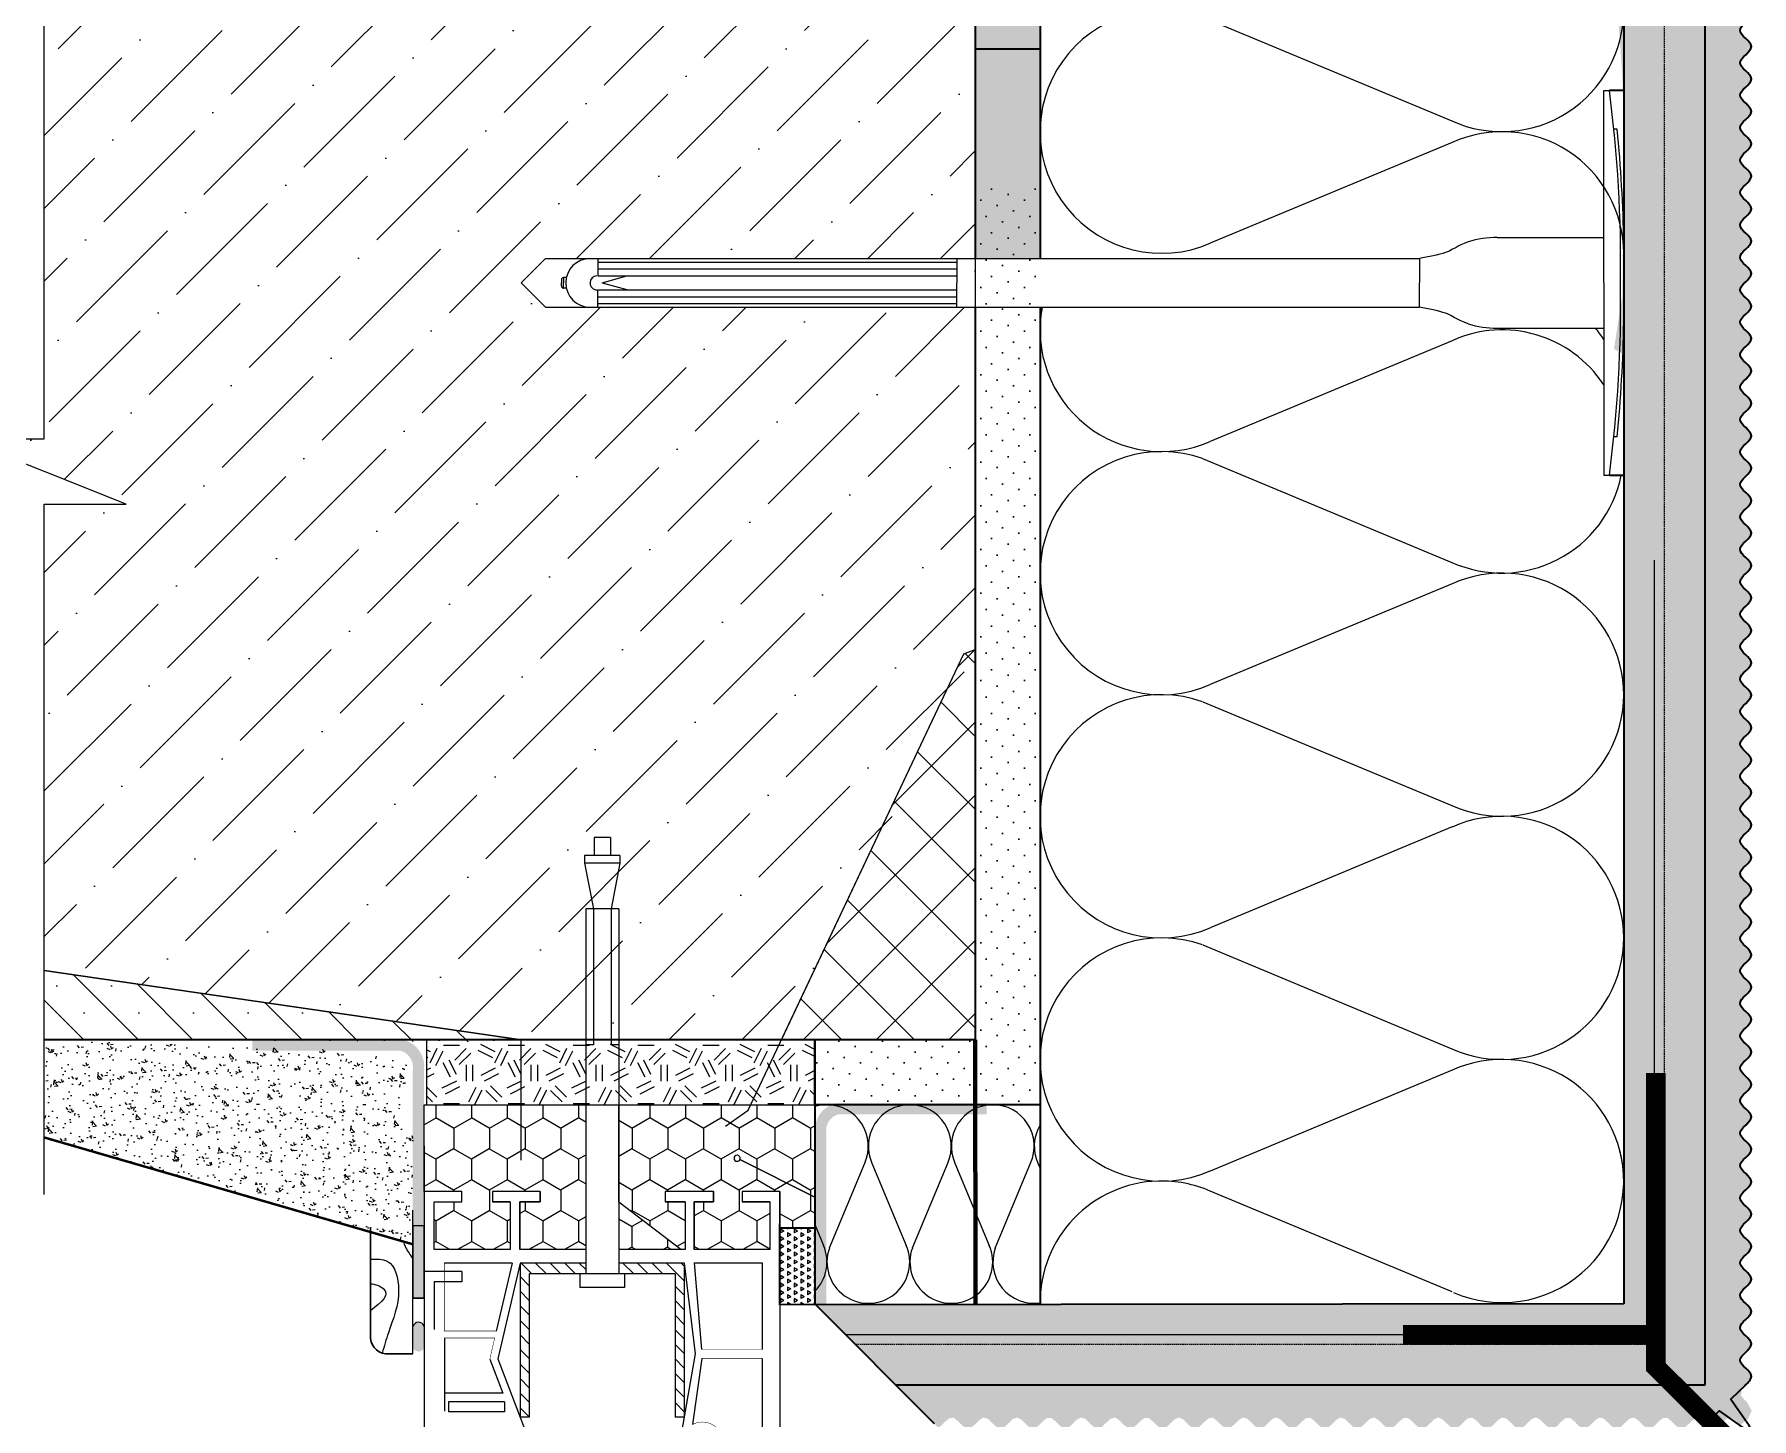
# Model space of a CAD drawing. Header units: millimetres. Extents: x 215300 to 349394, y -116838 to -1602.
# Drawn here: x 277471 to 283597, y -86724 to -81788 of the extents above; entities that cross this region are included whole.
import ezdxf

# ---------------------------------------------------------------- set-up
doc = ezdxf.new("R2010")
doc.units = ezdxf.units.MM
doc.linetypes.add('DASHED', pattern=[19.05, 12.7, -6.35])
doc.layers.get('Defpoints').update_dxf_attribs({"color": 3, "lineweight": 35})
for name, color, linetype in [('!!_для разрезов', 7, 'Continuous'), ('_Дюбель', 5, 'Continuous'), ('_Пунктир', 6, 'DASHED'), ('Тонкая', 7, 'Continuous')]:
    doc.layers.add(name, color=color, linetype=linetype)
for name, color, linetype, lineweight in [('+АР_Размеры', 252, 'Continuous', 9), ('_Линии для надписей', 5, 'Continuous', 9), ('_Штриховки', 250, 'Continuous', 13), ('_Штриховки_точка', 5, 'Continuous', 30), ('АР_Утеплитель', 250, 'Continuous', 13), ('Рисунок', 6, 'Continuous', 35), ('Тонко_черные', 7, 'Continuous', 5)]:
    doc.layers.add(name, color=color, linetype=linetype, lineweight=lineweight)
pattern_1 = [(270, (3385769.146, 2015404.493), (-63.6079279, -110.1721892), [73.448126, -146.8962522]), (150, (3385769.146, 2015404.493), (-63.6079507, 110.172176), [73.448126, -146.8962522]), (210, (3385769.146, 2015404.493), (-127.2158786, -1.32e-05), [-146.8962522, 73.448126])]
pattern_2 = [(135, (1179781.424, -447183.79), (25.967834, 25.967834), [])]

# ---------------------------------------------------------------- blocks, each defined once
blk = doc.blocks.new('утеплитель')
at = {"layer": 'АР_Утеплитель'}
for p, q in [((-25.97, 14.56), (-10.6, 8.16)), ((-10.59, 6.84), (-25.51, 0.62))]:
    blk.add_line(p, q, dxfattribs=at)
for centre, radius, start, end in [((-28.5, 7.5), 7.5, 70.3227, 293.5343), ((-7.52, 15.02), 7.52, 245.8257, 359.8148), ((-7.5, 0), 7.5, 359.979, 114.2959)]:
    blk.add_arc(centre, radius, start, end, dxfattribs=at)

msp = doc.modelspace()

# ---------------------------------------------------------------- hatches: boundary and pattern name
at = {"layer": '!!_для разрезов', "linetype": 'Continuous', "lineweight": 18}
h = msp.add_hatch(dxfattribs=at)
h.set_pattern_fill('ANSI37', color=251, scale=57.83317)
h.set_pattern_definition([(45, (-553284.96, -163468.01), (-129.83917, 129.83917), []), (135, (-553284.96, -163468.01), (-129.83917, -129.83917), [])])
h.paths.add_polyline_path([(280136.318, -85373.428), (280786.869, -83996.999), (280827.352, -83980.806), (280827.352, -85373.428)])
h = msp.add_hatch(dxfattribs=at)
h.set_pattern_fill('SACNCR', color=253, scale=57.83317)
h.set_pattern_definition([(135, (1243847.28, -1217702.47), (97.379378, 97.379378), []), (135, (1243749.9, -1217702.47), (97.379378, 97.379378), [0, -137.715236])])
h.paths.add_polyline_path([(277147.932, -85373.428), (277147.932, -85073.479), (276316.365, -84952.403), (276318.249, -85373.428)])
h.paths.add_polyline_path([(277506.564, -85125.696), (277506.564, -85373.428), (278092.702, -85373.428), (279208.023, -85382.392), (279208.023, -85373.428)])
h = msp.add_hatch()
h.set_pattern_fill('AR-CONC', scale=0.578332, angle=180, style=0)
h.set_pattern_definition([(130, (3384423.07, 2003510.81), (-105.3631696, -9.2180785), [11.017219, -121.189408]), (185, (3384423.07, 2003510.81), (20.3820435, 110.4941134), [8.813775, -96.9515265]), (79.549, (3384414.29, 2003510.04), (-84.981507, 101.275532), [9.3631903, -102.9950928]), (133.8158, (3384423.07, 2003540.19), (-156.773603, -24.314411), [16.5258284, -181.784112]), (83.3644, (3384410, 2003538.16), (-137.298395, 143.094043), [14.0447854, -154.492639]), (188.816, (3384423.07, 2003540.19), (-137.29861, 143.0937895), [13.220663, -145.42729]), (159, (3384408.38, 2003532.84), (-87.6836915, -59.1433913), [11.017219, -121.189408]), (214, (3384408.38, 2003532.84), (-35.7420722, 106.52174), [8.813775, -96.9515265]), (108.5486, (3384401.08, 2003527.91), (-123.4255223, 47.3785857), [9.3631903, -102.9950928]), (142.5, (3384423.07, 2003510.806), (-1.78623717, 48.9008595), [0, -95.7763565, 0, -98.420489, 0, -97.3187671]), (172.5, (3384423.07, 2003510.806), (-38.6439291, 57.9376023), [0, -56.11436835, 0, -93.5729127, 0, -37.0913037]), (212.5, (3384455.83, 2003510.806), (-78.41633964, -3.31311426), [0, -36.7240631, 0, -114.5790767, 0, -152.0376211]), (222.5, (3384470.52, 2003510.806), (-85.6678015, 14.7049458), [0, -47.741282, 0, -76.0922587, 0, -107.9687454])])
h.paths.add_polyline_path([(277506.564, -85721.532), (278821.44, -86102.525), (278821.44, -85707.269), (278766.725, -85662.171), (278809.94, -85446.558), (278521.894, -85408.916), (277506.564, -85373.428)])
for points in [[(278821.171, -85481.958), (278821.171, -86036.58), (278861.532, -86036.58), (278861.532, -85822.947), (278861.532, -85479.654, 0.37621671), (278787.901, -85373.428), (278248.865, -85373.428), (278248.865, -85412.128), (278776.367, -85412.128, -0.39116485)], [(280296.333, -85708.299), (280296.333, -86317.721), (280255.971, -86317.721), (280255.971, -86049.288), (280255.971, -85705.996, -0.37621671), (280329.603, -85599.77), (280868.638, -85599.77), (280868.638, -85638.47), (280341.137, -85638.47, 0.39116485)], [(278821.44, -86036.31), (278821.44, -86294.069), (278861.802, -86294.069), (278861.802, -86036.31)], [(278821.44, -86470.741, 0.69757522), (278861.802, -86471.475), (278861.802, -86394.322, 0.69757522), (278821.44, -86395.056)]]:
    msp.add_hatch(color=256).paths.add_polyline_path(points)
at = {"ltscale": 100}
h = msp.add_hatch(dxfattribs=at)
h.set_pattern_fill('HONEY', color=256, scale=23.133268, angle=270, style=0)
h.set_pattern_definition(pattern_1)
h.paths.add_polyline_path([(278861.802, -85604.761), (278861.802, -85751.781), (278861.802, -85913.899), (278996.562, -85913.899), (278996.562, -85950.646), (278897.412, -85950.646), (278897.412, -86121.469), (279168.761, -86121.469), (279168.761, -85950.646), (279105.351, -85950.646), (279105.351, -85913.899), (279275.556, -85913.899), (279275.556, -85950.646), (279203.405, -85950.646), (279203.405, -86121.469), (279437.961, -86121.469), (279437.961, -85604.761)])
h = msp.add_hatch(dxfattribs=at)
h.set_pattern_fill('HONEY', color=256, scale=23.133268, angle=270, style=0)
h.set_pattern_definition(pattern_1)
h.paths.add_polyline_path([(280255.361, -85604.761), (280255.361, -85934.526), (279987.83, -85800.623, 0.55767045), (279978.084, -85784.848, 1.79317372), (279987.83, -85800.623), (280255.361, -85934.526), (280255.361, -86044.713), (280130.788, -86044.713), (280130.788, -85913.899), (279996.49, -85913.899), (279996.49, -85950.646), (280095.116, -85950.646), (280095.116, -86121.469), (279825.165, -86121.469), (279825.165, -85950.646), (279894.256, -85950.646), (279894.256, -85913.899), (279721.448, -85913.899), (279721.448, -85950.646), (279792.688, -85950.646), (279792.688, -86121.469), (279777.742, -86121.469), (279555.67, -85952.693), (279555.67, -85604.761)])
h = msp.add_hatch(dxfattribs=at)
h.set_pattern_fill('HONEY', color=256, scale=23.133268, angle=270, style=0)
h.set_pattern_definition([(270, (1179781.424, -447183.79), (-63.607928, -110.172189), [73.448126, -146.896252]), (150, (1179781.424, -447183.79), (-63.6079507, 110.172176), [73.448126, -146.896252]), (210, (1179781.424, -447183.79), (-127.2158786, -1.3e-05), [-146.896252, 73.448126])])
h.paths.add_polyline_path([(279555.67, -86121.469), (279555.67, -85952.693), (279777.742, -86121.469)])
at = {"linetype": 'Continuous'}
h = msp.add_hatch(dxfattribs=at)
h.set_pattern_fill('ANSI31', color=256, scale=11.566634, angle=180, style=0)
h.set_pattern_definition(pattern_2)
h.paths.add_polyline_path([(279204.002, -86718.561), (279236.59, -86718.561), (279236.59, -86207.733), (279437.961, -86207.733), (279437.961, -86169.211), (279204.002, -86169.211)])
h = msp.add_hatch(dxfattribs=at)
h.set_pattern_fill('ANSI31', color=256, scale=11.566634, angle=180, style=0)
h.set_pattern_definition(pattern_2)
h.paths.add_polyline_path([(279789.628, -86169.211), (279555.67, -86169.211), (279555.67, -86207.733), (279757.04, -86207.733), (279757.04, -86718.561), (279789.628, -86718.561)])
at = {"layer": '_Штриховки'}
h = msp.add_hatch(dxfattribs=at)
h.set_pattern_fill('ANSI36', color=256, scale=57.83317, angle=90, style=0)
h.set_pattern_definition([(225, (291805.99, 16806), (-357.05772, -97.37938), [459.0508, -91.81016, 0, -91.81016])])
h.paths.add_polyline_path([(277147.932, -85071.287), (277147.932, -83463.33), (277440.347, -83463.33), (276855.516, -83230.198), (277147.932, -83230.198), (277147.932, -78809.311), (276305.193, -78809.311), (276305.193, -84947.688)])
h.paths.add_polyline_path([(277506.564, -83463.33), (277506.564, -85123.886), (279208.023, -85373.428), (280136.318, -85373.428), (280827.352, -83980.806), (280827.352, -82760.649), (279294.324, -82760.649), (279207.575, -82673.9), (279294.324, -82587.15), (280827.352, -82587.15), (280827.352, -76993.711), (277506.564, -76993.711), (277506.564, -83230.198), (277214.149, -83230.198), (277798.98, -83463.33)])
h = msp.add_hatch(dxfattribs=at)
h.set_pattern_fill('GEOL2', color=256, scale=231.332681, angle=90, style=0, pattern_type=2)
h.set_pattern_definition([(270, (244797.23, -64874.16), (-231.3327, -231.3327), [57.8332, -173.4995]), (270, (244774.1, -64874.16), (-231.3327, -231.3327), [57.8332, -173.4995]), (180, (244750.96, -65012.96), (-231.3327, 231.3327), [57.8332, -173.4995]), (180, (244750.96, -65036.1), (-231.3327, 231.3327), [57.8332, -173.4995]), (225, (244774.1, -65047.66), (-231.3327, -1e-14), [57.8332, -269.3206]), (225, (244790.29, -65063.85), (-231.3327, -1e-14), [57.8332, -269.3206]), (135, (244670, -64989.83), (-1e-14, 231.3327), [57.8332, -269.3206]), (135, (244653.8, -65006.02), (-1e-14, 231.3327), [57.8332, -269.3206]), (243.43495, (244670, -65047.66), (-9e-08, -231.33268), [57.8332, -459.4424]), (243.43495, (244690.82, -65056.91), (-9e-08, -231.33268), [57.8332, -459.4424]), (243.43495, (244577.46, -64955.13), (-9e-08, -231.33268), [57.8332, -459.4424]), (243.43495, (244598.28, -64964.38), (-9e-08, -231.33268), [57.8332, -459.4424]), (206.56505, (244739.4, -64931.99), (-231.33268, -1e-08), [57.8332, -459.4424]), (206.56505, (244750.96, -64952.81), (-231.33268, -1e-08), [57.8332, -459.4424]), (206.56505, (244658.43, -64906.55), (-231.33268, -1e-08), [57.8332, -459.4424]), (206.56505, (244646.86, -64885.73), (-231.33268, -1e-08), [57.8332, -459.4424]), (153.43495, (244637.61, -65080.05), (-231.33268, 9e-08), [57.8332, -459.4424]), (153.43495, (244646.86, -65059.23), (-231.33268, 9e-08), [57.8332, -459.4424]), (116.56505, (244739.4, -64908.86), (-1e-08, 231.33268), [57.8332, -459.4424]), (116.56505, (244718.58, -64918.11), (-1e-08, 231.33268), [57.8332, -459.4424])])
h.paths.add_polyline_path([(278869.511, -85373.428), (278869.511, -85604.761), (280255.361, -85604.761), (280255.361, -85373.428)])
h = msp.add_hatch(dxfattribs=at)
h.set_pattern_fill('TRIANG', color=256, scale=2.891659, angle=90, style=0)
h.set_pattern_definition([(210, (335007.107, 31443.33), (-23.852976, 13.7715187), [13.7715236, -13.7715236]), (150, (335007.107, 31443.33), (-3e-06, 27.5430424), [13.7715236, -13.7715236]), (270, (334995.18, 31450.215), (-23.852973, -13.7715236), [13.7715236, -13.7715236])])
h.paths.add_polyline_path([(280130.788, -86069.681), (280130.788, -86044.713), (280255.361, -86044.713), (280255.361, -86315.169), (280130.788, -86317.823)])
at = {"layer": '_Штриховки_точка'}
h = msp.add_hatch(dxfattribs=at)
h.set_pattern_fill('DOTS', color=0, scale=34.699902, angle=45, style=0)
h.set_pattern_definition([(45, (179267.033, -127761.116), (-19.475876, 58.427627), [0, -55.086095])])
h.paths.add_polyline_path([(280544.488, -86604.296), (280255.399, -86315.207), (283140.679, -86315.169), (283140.679, -82930.76), (283105.948, -82909.341), (283135.429, -82721.644), (283140.679, -82329.062), (283140.679, -82120.599), (283136.386, -81960.461), (283130.094, -81849.654), (283122.95, -81758.31), (283105.897, -81577.951), (283089.492, -81558.795), (283140.679, -81558.795), (283140.679, -76993.711), (283429.845, -76993.711), (283429.845, -86604.335)])
h = msp.add_hatch(dxfattribs=at)
h.set_pattern_fill('AR-CONC', color=0, scale=0.867498, style=0)
h.set_pattern_definition([(50, (179267.03, -127761.12), (158.04475, -13.82712), [16.52583, -181.78411]), (355, (179267.03, -127761.12), (-30.57307, 165.74117), [13.22066, -145.4273]), (100.451, (179280.2, -127762.27), (127.47226, 151.9133), [14.04479, -154.49264]), (46.1842, (179267.03, -127717.05), (235.1604, -36.47162), [24.78874, -272.67617]), (96.6356, (179286.63, -127720.09), (205.9476, 214.64106), [21.0672, -231.73896]), (351.184, (179267.03, -127717.05), (205.9479, 214.6407), [19.831, -218.14093]), (21, (179289.07, -127728.06), (131.52554, -88.71509), [16.52583, -181.78411]), (326, (179289.07, -127728.06), (53.6131, 159.7826), [13.22066, -145.4273]), (71.4514, (179300.03, -127735.46), (185.13828, 71.06788), [14.04479, -154.49264]), (37.5, (179267.033, -127761.116), (2.679356, 73.35129), [0, -143.664535, 0, -147.63073, 0, -145.97815]), (7.5, (179267.03, -127761.116), (57.965894, 86.906403), [0, -84.17155, 0, -140.35937, 0, -55.636956]), (327.5, (179217.897, -127761.116), (117.62451, -4.96967), [0, -55.086095, 0, -171.868615, 0, -228.05643]), (317.5, (179195.86, -127761.12), (128.5017, 22.05742), [0, -71.61192, 0, -114.13839, 0, -161.95312])])
h.paths.add_polyline_path([(280544.527, -86604.335), (283429.845, -86604.335), (283429.845, -76993.711), (283540.187, -76996.585), (283566.488, -81175.316), (283556.956, -81201.352), (283579.462, -81227.388), (283596.073, -81253.424), (283578.253, -81279.46), (283556.519, -81305.496), (283567.599, -81331.531), (283592.287, -81357.567), (283589.252, -81383.603), (283563.782, -81409.639), (283558.425, -81435.675), (283582.506, -81461.711), (283595.642, -81487.747), (283575.119, -81513.783), (283555.772, -81539.818), (283570.574, -81565.854), (283594, -81591.89), (283586.686, -81617.926), (283561.351, -81643.962), (283560.333, -81669.998), (283585.406, -81696.034), (283594.64, -81722.07), (283572, -81748.106), (283555.625, -81774.141), (283573.663, -81800.177), (283595.243, -81826.213), (283583.876, -81852.249), (283559.261, -81878.285), (283562.614, -81904.321), (283588.094, -81930.357), (283593.137, -81956.393), (283568.964, -81982.428), (283556.101, -82008.464), (283576.799, -82034.5), (283595.948, -82060.536), (283580.891, -82086.572), (283557.58, -82112.608), (283565.201, -82138.644), (283590.502, -82164.68), (283591.2, -82190.715), (283566.077, -82216.751), (283557.141, -82242.787), (283579.914, -82268.823), (283596.048, -82294.859), (283577.796, -82320.895), (283556.374, -82346.931), (283568.025, -82372.967), (283592.565, -82399.002), (283588.894, -82425.038), (283563.408, -82451.074), (283558.678, -82477.11), (283582.942, -82503.146), (283595.529, -82529.182), (283574.66, -82555.218), (283555.712, -82581.254), (283571.021, -82607.289), (283594.213, -82633.325), (283586.288, -82659.361), (283561.022, -82685.397), (283560.646, -82711.433), (283585.815, -82737.469), (283594.45, -82763.505), (283571.548, -82789.541), (283555.657, -82815.576), (283574.121, -82841.612), (283595.381, -82867.648), (283583.448, -82893.684), (283558.988, -82919.72), (283562.975, -82945.756), (283588.466, -82971.792), (283592.879, -82997.828), (283568.53, -83023.863), (283556.22, -83049.899), (283577.258, -83075.935), (283596.002, -83101.971), (283580.442, -83128.007), (283557.372, -83154.043), (283565.601, -83180.079), (283590.828, -83206.115), (283590.883, -83232.15), (283565.671, -83258.186), (283557.337, -83284.222), (283580.365, -83310.258), (283596.01, -83336.294), (283577.338, -83362.33), (283556.242, -83388.366), (283568.455, -83414.402), (283592.833, -83440.438), (283588.529, -83466.473), (283563.039, -83492.509), (283558.941, -83518.545), (283583.374, -83544.581), (283595.404, -83570.617), (283574.201, -83596.653), (283555.664, -83622.689), (283571.47, -83648.725), (283594.416, -83674.76), (283585.885, -83700.796), (283560.701, -83726.832), (283560.966, -83752.868), (283586.218, -83778.904), (283594.249, -83804.94), (283571.099, -83830.976), (283555.702, -83857.012), (283574.58, -83883.047), (283595.508, -83909.083), (283583.017, -83935.119), (283558.723, -83961.155), (283563.343, -83987.191), (283588.831, -84013.227), (283592.612, -84039.263), (283568.099, -84065.299), (283556.351, -84091.334), (283577.717, -84117.37), (283596.043, -84143.406), (283579.992, -84169.442), (283557.174, -84195.478), (283566.006, -84221.514), (283591.145, -84247.55), (283590.559, -84273.586), (283565.27, -84299.621), (283557.543, -84325.657), (283580.813, -84351.693), (283595.958, -84377.729), (283576.878, -84403.765), (283556.121, -84429.801), (283568.888, -84455.837), (283593.093, -84481.873), (283588.159, -84507.908), (283562.676, -84533.944), (283559.213, -84559.98), (283583.802, -84586.016), (283595.268, -84612.052), (283573.742, -84638.088), (283555.63, -84664.124), (283571.922, -84690.16), (283594.608, -84716.195), (283585.477, -84742.231), (283560.387, -84768.267), (283561.294, -84794.303), (283586.617, -84820.339), (283594.038, -84846.375), (283570.652, -84872.411), (283555.761, -84898.447), (283575.039, -84924.482), (283595.623, -84950.518), (283582.582, -84976.554), (283558.468, -85002.59), (283563.717, -85028.626), (283589.191, -85054.662), (283592.335, -85080.698), (283567.673, -85106.734), (283556.493, -85132.77), (283578.174, -85158.805), (283596.07, -85184.841), (283579.54, -85210.877), (283556.988, -85236.913), (283566.416, -85262.949), (283591.455, -85288.985), (283590.228, -85315.021), (283564.873, -85341.057), (283557.76, -85367.092), (283581.259, -85393.128), (283595.893, -85419.164), (283576.419, -85445.2), (283556.012, -85471.236), (283569.325, -85497.272), (283593.344, -85523.308), (283587.782, -85549.344), (283562.32, -85575.379), (283559.494, -85601.415), (283584.227, -85627.451), (283595.12, -85653.487), (283573.285, -85679.523), (283555.609, -85705.559), (283572.375, -85731.595), (283594.79, -85757.631), (283585.065, -85783.666), (283560.081, -85809.702), (283561.629, -85835.738), (283587.011, -85861.774), (283593.816, -85887.81), (283570.207, -85913.846), (283555.832, -85939.882), (283575.499, -85965.918), (283595.725, -85991.953), (283582.144, -86017.989), (283558.222, -86044.025), (283564.097, -86070.061), (283589.543, -86096.097), (283592.05, -86122.133), (283567.25, -86148.169), (283556.647, -86174.205), (283578.631, -86200.24), (283596.084, -86226.276), (283579.086, -86252.312), (283556.812, -86278.348), (283566.83, -86304.384), (283591.756, -86330.419), (283589.891, -86356.457), (283564.486, -86382.493), (283557.982, -86408.526), (283581.688, -86434.556), (283595.82, -86460.601), (283576.012, -86486.66), (283555.932, -86512.678), (283569.597, -86538.629), (283593.442, -86564.677), (283587.874, -86590.998), (283562.686, -86617.145), (283558.635, -86642.319), (283581.706, -86667.525), (283596.944, -86695.84), (283583.597, -86725.94), (283555.602, -86746.994), (283540.437, -86731.456), (283525.271, -86720.899), (283510.106, -86723.237), (283494.94, -86736.366), (283479.775, -86751.64), (283464.609, -86760.298), (283449.443, -86755.364), (283434.278, -86741.17), (283419.112, -86726.466), (283403.947, -86720.011), (283388.781, -86727.329), (283373.616, -86742.283), (283358.45, -86756.113), (283343.284, -86760.09), (283328.119, -86750.683), (283312.953, -86735.274), (283297.788, -86722.624), (283282.622, -86721.293), (283267.457, -86732.484), (283252.291, -86748.043), (283237.126, -86759.209), (283221.96, -86757.838), (283206.794, -86745.167), (283191.629, -86729.763), (283176.463, -86720.385), (283161.298, -86724.402), (283146.132, -86738.247), (283130.967, -86753.192), (283115.801, -86760.476), (283100.635, -86753.986), (283085.47, -86739.271), (283070.304, -86725.091), (283055.139, -86720.195), (283039.973, -86728.883), (283024.808, -86744.163), (283009.642, -86757.274), (282994.476, -86759.572), (282979.311, -86748.989), (282964.145, -86733.449), (282948.98, -86721.712), (282933.814, -86722.11), (282918.649, -86734.282), (282903.483, -86749.777), (282888.318, -86759.835), (282873.152, -86756.759), (282857.986, -86743.302), (282842.821, -86728.156), (282827.655, -86720.082), (282812.49, -86725.707), (282797.324, -86740.144), (282782.159, -86754.635), (282766.993, -86760.422), (282751.827, -86752.491), (282736.662, -86737.38), (282721.496, -86723.848), (282706.331, -86720.596), (282691.165, -86730.531), (282676, -86746.013), (282660.834, -86758.28), (282645.668, -86758.858), (282630.503, -86747.224), (282615.337, -86731.677), (282600.172, -86720.979), (282585.006, -86723.099), (282569.841, -86736.128), (282554.675, -86751.434), (282539.51, -86760.259), (282524.344, -86755.531), (282509.178, -86741.412), (282494.013, -86726.65), (282478.847, -86720.004), (282463.682, -86727.138), (282448.516, -86742.041), (282433.351, -86755.954), (282418.185, -86760.142), (282403.019, -86750.894), (282387.854, -86735.511), (282372.688, -86722.753), (282357.523, -86721.202), (282342.357, -86732.258), (282327.192, -86747.816), (282312.026, -86759.116), (282296.86, -86757.964), (282281.695, -86745.403), (282266.529, -86729.975), (282251.364, -86720.44), (282236.198, -86724.245), (282221.033, -86738.005), (282205.867, -86752.999), (282190.702, -86760.466), (282175.536, -86754.169), (282160.37, -86739.514), (282145.205, -86725.259), (282130.039, -86720.159), (282114.874, -86728.679), (282099.708, -86743.924), (282084.543, -86757.134), (282069.377, -86759.649), (282054.211, -86749.21), (282039.046, -86733.68), (282023.88, -86721.819), (282008.715, -86721.996), (281993.549, -86734.049), (281978.384, -86749.56), (281963.218, -86759.766), (281948.052, -86756.905), (281932.887, -86743.542), (281917.721, -86728.356), (281902.556, -86720.109), (281887.39, -86725.533), (281872.225, -86739.901), (281857.059, -86754.457), (281841.894, -86760.442), (281826.728, -86752.688), (281811.562, -86737.621), (281796.397, -86723.999), (281781.231, -86720.533), (281766.066, -86730.316), (281750.9, -86745.778), (281735.735, -86758.161), (281720.569, -86758.96), (281705.403, -86747.453), (281690.238, -86731.9), (281675.072, -86721.062), (281659.907, -86722.963), (281644.741, -86735.89), (281629.576, -86751.227), (281614.41, -86760.216), (281599.245, -86755.695), (281584.079, -86741.655), (281568.913, -86726.837), (281553.748, -86720.001), (281538.582, -86726.948), (281523.417, -86741.799), (281508.251, -86755.792), (281493.086, -86760.189), (281477.92, -86751.103), (281462.754, -86735.748), (281447.589, -86722.884), (281432.423, -86721.113), (281417.258, -86732.034), (281402.092, -86747.589), (281386.927, -86759.019), (281371.761, -86758.088), (281356.595, -86745.639), (281341.43, -86730.188), (281326.264, -86720.497), (281311.099, -86724.09), (281295.933, -86737.764), (281280.768, -86752.805), (281265.602, -86760.452), (281250.437, -86754.35), (281235.271, -86739.756), (281220.105, -86725.43), (281204.94, -86720.126), (281189.774, -86728.476), (281174.609, -86743.685), (281159.443, -86756.991), (281144.278, -86759.723), (281129.112, -86749.429), (281113.946, -86733.911), (281098.781, -86721.929), (281083.615, -86721.884), (281068.45, -86733.817), (281053.284, -86749.341), (281038.119, -86759.694), (281022.953, -86757.049), (281007.787, -86743.782), (280992.622, -86728.558), (280977.456, -86720.139), (280962.291, -86725.361), (280947.125, -86739.658), (280931.96, -86754.277), (280916.794, -86760.458), (280901.629, -86752.883), (280886.463, -86737.862), (280871.297, -86724.152), (280856.132, -86720.474), (280840.966, -86730.102), (280825.801, -86745.543), (280810.635, -86758.038), (280795.47, -86759.058), (280780.304, -86747.681), (280765.138, -86732.124), (280749.973, -86721.149), (280734.807, -86722.83), (280719.642, -86735.652), (280704.476, -86751.019), (280693.997, -86755.708)])
h = msp.add_hatch(dxfattribs=at)
h.set_pattern_fill('DOTS', color=0, scale=34.699902, angle=135, style=0)
h.set_pattern_definition([(225, (334230.3, 16460.863), (-58.427627, 19.475876), [0, -55.086095])])
h.paths.add_polyline_path([(280827.352, -76993.711), (281058.685, -76993.711), (281058.685, -82587.15), (280827.352, -82587.15)])
h = msp.add_hatch(dxfattribs=at)
h.set_pattern_fill('DOTS', color=0, scale=34.699902, angle=135, style=0)
h.set_pattern_definition([(225, (334230.3, 16889.985), (-58.427627, 19.475876), [0, -55.086095])])
h.paths.add_polyline_path([(280827.352, -82331.527), (281058.685, -82331.527), (281058.685, -85604.761), (280255.361, -85604.761), (280255.361, -85373.428), (280827.352, -85373.428)])

# ---------------------------------------------------------------- linework, layer by layer
at = {"layer": '!!_для разрезов', "color": 251, "linetype": 'Continuous', "lineweight": 18, "elevation": 0}
for points in [[(279208.023, -85373.428), (279976.098, -85374.884), (280136.318, -85373.428), (280786.869, -83996.999), (280827.352, -83980.806), (280827.352, -85373.428), (279208.023, -85373.428)], [(277506.564, -85373.428), (278092.702, -85373.428), (278092.702, -85373.428), (279208.023, -85373.428), (277506.564, -85125.696)]]:
    msp.add_lwpolyline(points, dxfattribs=at)
at = {"layer": '+АР_Размеры', "ltscale": 100, "elevation": 0}
msp.add_lwpolyline([(277506.564, -85924.616), (277506.564, -83463.33), (277798.98, -83463.33), (277214.149, -83230.198), (277506.564, -83230.198), (277506.564, -76977.603)], dxfattribs=at)
for p, q in [((279467.625, -84651.763), (279467.625, -84716.027)), ((279526.005, -84651.763), (279467.625, -84651.763)), ((279526.005, -84651.763), (279526.005, -84716.027)), ((279434.267, -84716.027), (279434.267, -84743.544)), ((279559.363, -84716.027), (279434.267, -84716.027)), ((279559.363, -84716.027), (279559.363, -84743.544)), ((279434.267, -84743.544), (279465.237, -84906.556)), ((279559.363, -84743.544), (279434.267, -84743.544)), ((279559.363, -84743.544), (279528.394, -84906.556)), ((279437.961, -84906.556), (279437.961, -86207.733)), ((279555.67, -84906.556), (279437.961, -84906.556)), ((279465.237, -84906.556), (279465.237, -85390.714)), ((279528.394, -84906.556), (279528.394, -85390.714)), ((279555.67, -84906.556), (279555.67, -86207.733)), ((279465.237, -85390.714), (279437.961, -85390.714)), ((279555.67, -85390.714), (279528.394, -85390.714)), ((278861.802, -85751.781), (278861.802, -86874.719)), ((279275.556, -85913.899), (279105.351, -85913.899)), ((279105.351, -85913.899), (279105.351, -85950.646)), ((279275.556, -85913.899), (279275.556, -85950.646)), ((279894.256, -85913.899), (279721.448, -85913.899)), ((279721.448, -85913.899), (279721.448, -85950.646)), ((279894.256, -85913.899), (279894.256, -85950.646)), ((280130.788, -85913.899), (279996.49, -85913.899)), ((279996.49, -85913.899), (279996.49, -85950.646)), ((280130.788, -85913.899), (280130.788, -87045.298)), ((278821.44, -86493.595), (278821.44, -85980.69)), ((278821.44, -86493.595), (278821.44, -85980.69)), ((279168.761, -85950.646), (279105.351, -85950.646)), ((279168.761, -85950.646), (279168.761, -86121.469)), ((279275.556, -85950.646), (279203.405, -85950.646)), ((279203.405, -85950.646), (279203.405, -86121.469)), ((279792.688, -85950.646), (279721.448, -85950.646)), ((279792.688, -85950.646), (279792.688, -86121.469)), ((279894.256, -85950.646), (279825.165, -85950.646)), ((279825.165, -85950.646), (279825.165, -86121.469)), ((280095.116, -85950.646), (279996.49, -85950.646)), ((280095.116, -85950.646), (280095.116, -86121.469)), ((279168.761, -86121.469), (278897.412, -86121.469)), ((279437.961, -86121.469), (279203.405, -86121.469)), ((279792.688, -86121.469), (279555.67, -86121.469)), ((280095.116, -86121.469), (279825.165, -86121.469)), ((279175.434, -86169.211), (278933.768, -86169.211)), ((279175.434, -86169.211), (279119.15, -86411.785)), ((279204.002, -86169.211), (279124.612, -86511.368)), ((279204.002, -86169.211), (279204.002, -86718.561)), ((279437.961, -86169.211), (279204.002, -86169.211)), ((279789.628, -86169.211), (279555.67, -86169.211)), ((279789.628, -86169.211), (279789.628, -86718.561)), ((279789.628, -86169.211), (279828.902, -86493.275)), ((279852.035, -86477.793), (279826.415, -86169.058)), ((279826.415, -86169.058), (280066.966, -86169.058)), ((280066.966, -86169.058), (280066.966, -86477.793)), ((278996.562, -86199.355), (278861.802, -86199.355)), ((278996.562, -86236.102), (278897.412, -86236.102)), ((278897.412, -86236.102), (278897.412, -86406.926)), ((278996.562, -86199.355), (278996.562, -86236.102)), ((279757.04, -86207.733), (279236.59, -86207.733)), ((279236.59, -86207.733), (279236.59, -86718.561)), ((279417.567, -86207.733), (279417.567, -86256.26)), ((279576.063, -86207.733), (279576.063, -86256.26)), ((279757.04, -86207.733), (279757.04, -86718.561)), ((278861.802, -86294.069), (278821.44, -86294.069)), ((279576.063, -86256.26), (279417.567, -86256.26)), ((278933.768, -86436.405), (278933.768, -86633.451)), ((278933.768, -86454.667), (278933.768, -86697.241)), ((279828.902, -86493.275), (279780.282, -86772.178)), ((279095.891, -86512.028), (279142.416, -86633.451)), ((279124.612, -86511.368), (279224.546, -86772.178)), ((279852.669, -86509.4), (279818.899, -86745.324)), ((280066.966, -86509.4), (280066.966, -86799.634)), ((279142.416, -86633.451), (278933.768, -86633.451)), ((279148.539, -86664.262), (278948.147, -86664.262)), ((278948.147, -86664.262), (278948.147, -86699.438)), ((279148.539, -86664.262), (279148.539, -86699.438)), ((279148.539, -86699.438), (278948.147, -86699.438)), ((279236.59, -86718.561), (279204.002, -86718.561)), ((279789.628, -86718.561), (279757.04, -86718.561))]:
    msp.add_line(p, q)
at = {"ltscale": 100}
msp.add_line((278861.802, -85858.74), (278861.802, -85604.761), dxfattribs=at)
at = {"lineweight": 30}
for p, q in [((278670.41, -86425.971), (278670.41, -86041.217)), ((280255.361, -86044.713), (280130.788, -86044.713)), ((278821.44, -86493.595), (278723.57, -86493.595))]:
    msp.add_line(p, q, dxfattribs=at)
at = {"color": 7, "elevation": 0}
msp.add_lwpolyline([(279105.351, -85913.899), (279105.351, -85950.646), (279168.761, -85950.646), (279168.761, -86121.469), (278897.412, -86121.469), (278897.412, -85950.646), (278996.562, -85950.646), (278996.562, -85913.899), (278861.802, -85913.899), (278861.802, -85751.781), (278861.802, -85604.761), (279437.961, -85604.761), (279437.961, -86121.469), (279203.405, -86121.469), (279203.405, -85950.646), (279275.556, -85950.646), (279275.556, -85913.899), (279105.351, -85913.899)], close=True, dxfattribs=at)
msp.add_lwpolyline([(279555.67, -85604.761), (280255.361, -85604.761), (280255.361, -85934.526), (279987.83, -85800.623, 0.55767045), (279978.084, -85784.848, 1), (279978.084, -85806.644, 0.28396863), (279987.83, -85800.623), (280255.361, -85934.526), (280255.361, -86065.823), (280255.361, -86044.713), (280130.788, -86044.713), (280130.788, -85913.899), (279996.49, -85913.899), (279996.49, -85950.646), (280095.116, -85950.646), (280095.116, -86121.469), (279825.165, -86121.469), (279825.165, -85950.646), (279894.256, -85950.646), (279894.256, -85913.899), (279721.448, -85913.899), (279721.448, -85950.646), (279792.688, -85950.646), (279792.688, -86121.469), (279777.742, -86121.469), (279555.67, -85952.693), (279555.67, -85604.761)], format="xyb", close=True, dxfattribs=at)
at = {"elevation": 0}
for points, const_width in [([(278821.44, -86102.525), (277506.564, -85721.532)], 8.675), ([(278861.802, -86874.719), (278861.802, -85913.899), (278996.562, -85913.899), (278996.562, -85950.646), (278897.412, -85950.646), (278897.412, -86121.469), (279168.761, -86121.469), (279168.761, -85950.646), (279105.351, -85950.646), (279105.351, -85913.899), (279275.556, -85913.899), (279275.556, -85950.646), (279203.405, -85950.646), (279203.405, -86121.469), (279437.961, -86121.469), (279437.961, -86169.211), (279204.002, -86169.211), (279124.612, -86511.368), (279224.546, -86772.178)], 1.735), ([(280130.788, -87045.298), (280130.788, -85913.899), (279996.49, -85913.899), (279996.49, -85950.646), (280095.116, -85950.646), (280095.116, -86121.469), (279825.165, -86121.469), (279825.165, -85950.646), (279894.256, -85950.646), (279894.256, -85913.899), (279721.448, -85913.899), (279721.448, -85950.646), (279792.688, -85950.646), (279792.688, -86121.469), (279555.67, -86121.469), (279555.67, -86169.211), (279789.628, -86169.211), (279828.902, -86493.275), (279780.282, -86772.178)], 1.735), ([(279175.434, -86169.211), (279119.15, -86411.785), (278933.768, -86411.785), (278933.768, -86169.211), (279175.434, -86169.211)], 1.735), ([(280066.966, -86169.058), (280066.966, -86477.793), (279852.035, -86477.793), (279826.415, -86169.058), (280066.966, -86169.058)], 1.735), ([(279113.437, -86436.405), (279095.891, -86512.028), (279142.416, -86633.451), (278933.768, -86633.451), (278933.768, -86436.405), (279113.437, -86436.405)], 1.735), ([(279148.539, -86664.262), (279148.539, -86699.438), (278948.147, -86699.438), (278948.147, -86664.262), (279148.539, -86664.262)], 1.735)]:
    msp.add_lwpolyline(points, dxfattribs=dict(at, const_width=const_width))
at = {"ltscale": 100, "elevation": 0}
msp.add_lwpolyline([(278861.802, -86036.31), (278821.44, -86036.31), (278821.44, -86294.069), (278861.802, -86294.069)], close=True, dxfattribs=at)
at = {"const_width": 1.735, "elevation": 0}
msp.add_lwpolyline([(280066.966, -86509.4), (280066.966, -86799.634), (279927.423, -86799.634, 0.51973706), (279818.899, -86745.324), (279852.669, -86509.4), (280066.966, -86509.4)], format="xyb", dxfattribs=at)
at = {"lineweight": 30}
msp.add_arc((278732.995, -86431.479), 62.827, 174.9708904, 261.3724073, dxfattribs=at)
msp.add_arc((278841.756, -86402.115), 21.507, 21.2449685, 160.8396593)
for points, knots in [([(278788.955, -86097.975), (278790.873, -86103.198), (278799.048, -86122.835), (278812.317, -86141.203), (278821.44, -86153.861)], [188.61808624, 188.61808624, 188.61808624, 188.61808624, 203.20601292, 243.42108842, 243.42108842, 243.42108842, 243.42108842]), ([(278670.41, -86155.958), (278692.083, -86155.311), (278753.424, -86153.481), (278785.796, -86290.386), (278740.641, -86391.619), (278718.975, -86466.059), (278712.359, -86490.82)], [0, 0, 0, 0, 64.72057442, 183.17682664, 353.06472919, 436.18938341, 436.18938341, 436.18938341, 436.18938341]), ([(278670.41, -86243.373), (278686.069, -86244.119), (278753.953, -86270.1), (278710.703, -86309.73), (278670.41, -86339.305)], [32.80519013, 32.80519013, 32.80519013, 32.80519013, 75.16895584, 182.81129936, 182.81129936, 182.81129936, 182.81129936])]:
    msp.add_open_spline(points, degree=3, knots=knots)
at = {"layer": '_Дюбель'}
for p, q in [((283069.553, -82673.9), (283069.553, -81987.917)), ((283069.553, -81987.917), (283089.492, -81987.917)), ((283117.078, -82125.33), (283105.46, -82125.33)), ((282689.654, -82511.965), (283069.553, -82511.965)), ((283140.679, -82532.924), (283140.679, -82814.875)), ((279294.324, -82587.15), (279207.575, -82673.9)), ((279294.324, -82587.15), (282412.011, -82587.15)), ((279481.097, -82587.15), (279481.097, -82649.061)), ((280761.971, -82587.15), (280761.971, -82673.9)), ((282412.011, -82587.15), (282412.011, -82673.9)), ((279207.575, -82673.9), (279294.324, -82760.649)), ((279351.269, -82663.066), (279351.269, -82673.9)), ((279351.269, -82684.733), (279351.269, -82673.9)), ((279368.417, -82654.975), (279359.36, -82654.975)), ((279359.36, -82654.975), (279359.36, -82673.9)), ((279359.36, -82692.824), (279359.36, -82673.9)), ((279368.417, -82692.824), (279359.36, -82692.824)), ((279366.946, -82673.9), (279366.946, -82673.819)), ((279366.946, -82673.9), (279366.946, -82673.98)), ((279453.637, -82673.334), (279453.637, -82673.9)), ((279453.637, -82674.465), (279453.637, -82673.9)), ((279481.097, -82649.061), (280761.971, -82649.061)), ((279496.936, -82673.334), (279584.214, -82649.061)), ((279496.936, -82673.334), (279584.214, -82697.608)), ((280761.971, -82760.649), (280761.971, -82673.9)), ((282412.011, -82760.649), (282412.011, -82673.9)), ((283069.553, -82673.9), (283069.553, -83359.882)), ((279481.097, -82760.649), (279481.097, -82698.738)), ((279481.097, -82698.738), (280761.971, -82698.738)), ((279294.324, -82760.649), (282412.011, -82760.649)), ((282689.654, -82835.834), (283069.553, -82835.834)), ((283117.078, -83222.469), (283105.46, -83222.469)), ((283069.553, -83359.882), (283089.492, -83359.882))]:
    msp.add_line(p, q, dxfattribs=at)
for centre, radius, start, end in [((278391.917, -82603.412), 4737.726, 359.1475222, 7.4645976), ((278391.917, -82603.412), 4749.285, 0.8504029, 5.7774082), ((282689.654, -82858.733), 346.768, 90, 107.439151), ((279453.637, -82673.842), 86.692, 90, 180), ((279359.36, -82663.066), 8.091, 90, 179.9999996), ((279359.36, -82684.733), 8.091, 179.9999996, 270), ((279453.637, -82673.957), 86.692, 180, 270), ((279477.911, -82673.334), 24.274, 90, 179.9999999), ((279477.911, -82674.465), 24.274, 179.9999999, 270), ((278391.917, -82744.387), 4737.726, 352.5354024, 0.8524778), ((278391.917, -82744.387), 4749.285, 354.2225918, 359.1495971), ((282689.654, -82489.066), 346.768, 252.560849, 270)]:
    msp.add_arc(centre, radius, start, end, dxfattribs=at)
for points in [[(282585.73, -82527.904), (282501.827, -82560.129), (282548.6, -82562.171), (282412.011, -82587.15)], [(282585.73, -82819.895), (282501.827, -82787.67), (282548.6, -82785.628), (282412.011, -82760.649)]]:
    msp.add_open_spline(points, degree=3, dxfattribs=at)
at = {"layer": '_Линии для надписей', "elevation": 0}
msp.add_lwpolyline([(278869.511, -85373.428), (278869.511, -85604.761), (280255.361, -85604.761), (280255.361, -85373.428)], close=True, dxfattribs=at)
at = {"layer": '_Пунктир', "ltscale": 0.4}
for p, q in [((283285.262, -76993.711), (283285.262, -86209.631)), ((283255.041, -86459.752), (280399.944, -86459.752))]:
    msp.add_line(p, q, dxfattribs=at)
at = {"layer": '_Пунктир', "ltscale": 0.15}
for p, q in [((283250.758, -86193.318), (283250.758, -83661.921)), ((283255.041, -86425.209), (280365.401, -86425.209))]:
    msp.add_line(p, q, dxfattribs=at)
at = {"layer": '_Штриховки'}
for p, q in [((282528.465, -82880.081), (281665.628, -83239.495)), ((281638.486, -83300.584), (282527.551, -83670.696)), ((282528.465, -83747.261), (281665.628, -84106.674)), ((280899.13, -86115.807), (281025.042, -85813.347)), ((281051.089, -85813.036), (281058.885, -85831.751)), ((282528.465, -86272.285), (281665.628, -85912.872)), ((280255.361, -86032.045), (280286.405, -86106.573))]:
    msp.add_line(p, q, dxfattribs=at)
for centre, radius, start, end in [((281492.434, -82841.825), 433.749, 169.2135359, 293.5342702), ((282706.93, -83275.414), 433.749, 33.2776979, 114.2958743), ((282706.93, -83113.58), 433.749, 33.2776979, 39.8169668), ((281492.434, -83709.004), 433.749, 70.3227465, 293.5342702), ((282705.687, -83273.85), 434.994, 245.8256918, 348.5928775), ((282706.93, -84142.594), 433.749, 359.9789848, 114.2958743), ((280298.625, -85752.322), 147.561, 89.9789847, 107.0494321), ((280890.035, -85752.745), 147.985, 335.8256917, 89.814834), ((281185.581, -85752.322), 147.561, 149.2636311, 204.2958742), ((282706.93, -85876.793), 433.749, 246.4657298, 15.2821893), ((281492.434, -86310.542), 433.749, 91.5518747, 180.8536953), ((281492.434, -86310.542), 433.749, 66.4657298, 91.5518747), ((280151.118, -86165.494), 147.561, 314.945719, 23.5342702), ((281038.074, -86165.494), 147.561, 160.3227465, 278.2734444)]:
    msp.add_arc(centre, radius, start, end, dxfattribs=at)
at = {"layer": 'Defpoints', "color": 6, "lineweight": 70, "ltscale": 100}
msp.add_line((280827.352, -85373.428), (280828.184, -86317.208), dxfattribs=at)
at = {"layer": 'Рисунок'}
for p, q in [((280827.352, -76993.711), (280827.352, -82587.15)), ((281058.685, -76993.711), (281058.685, -82587.15)), ((283140.679, -76993.711), (283140.679, -81987.917)), ((283429.845, -76993.711), (283429.845, -86604.335)), ((281058.685, -81840.916), (280827.352, -81840.916)), ((283140.679, -81987.917), (283089.488, -81987.917)), ((283140.679, -81987.917), (283140.679, -86315.169)), ((280827.352, -82760.649), (280827.352, -85618.538)), ((281058.685, -82760.649), (281058.685, -83925.822)), ((283089.492, -83359.882), (283140.679, -83359.882)), ((281058.685, -83925.822), (281058.685, -85604.761)), ((280827.352, -85373.428), (277506.564, -85373.428)), ((280255.361, -85373.428), (280255.361, -86315.169)), ((280255.361, -85604.761), (280255.361, -85373.428)), ((281058.685, -85604.761), (280255.361, -85604.761)), ((281058.685, -85604.761), (281058.685, -85604.761)), ((281058.685, -85604.761), (281059.313, -86317.004)), ((280130.788, -86317.823), (280130.788, -86030.046)), ((280255.361, -86044.713), (280130.788, -86044.713)), ((283140.679, -86315.169), (280130.788, -86317.823)), ((280255.361, -86315.169), (280681.506, -86741.314)), ((283429.845, -86604.335), (280544.527, -86604.335))]:
    msp.add_line(p, q, dxfattribs=at)
at = {"layer": 'Рисунок', "const_width": 69.4, "elevation": 0}
for points in [[(283255.041, -86555.988), (283255.041, -85492.03)], [(283255.041, -86425.209), (282352.997, -86425.209)], [(283245.055, -86530.194), (283551.985, -86835.055)]]:
    msp.add_lwpolyline(points, dxfattribs=at)
at = {"layer": 'Рисунок', "elevation": 0}
for points in [[(283574.954, -86604.335), (283522.48, -86654.98), (283588.963, -86749.442), (283552.729, -86834.331)], [(283429.845, -86749.444), (283480.49, -86696.97), (283574.952, -86763.453), (283584.771, -86759.261)]]:
    msp.add_lwpolyline(points, dxfattribs=at)
at = {"layer": 'Рисунок'}
msp.add_open_spline([(283574.21, -86605.058), (283584.956, -86594.605), (283617.351, -86564.351), (283515.312, -86515.751), (283636.517, -86457.804), (283515.133, -86400.001), (283636.565, -86342.16), (283515.12, -86284.329), (283636.569, -86226.495), (283515.119, -86168.662), (283636.569, -86110.829), (283515.119, -86052.996), (283636.569, -85995.163), (283515.119, -85937.33), (283636.569, -85879.496), (283515.119, -85821.663), (283636.569, -85763.83), (283515.119, -85705.997), (283636.569, -85648.164), (283515.119, -85590.33), (283636.569, -85532.497), (283515.119, -85474.664), (283636.569, -85416.831), (283515.119, -85358.998), (283636.569, -85301.165), (283515.119, -85243.331), (283636.569, -85185.498), (283515.119, -85127.665), (283636.569, -85069.832), (283515.119, -85011.999), (283636.569, -84954.166), (283515.119, -84896.332), (283636.569, -84838.499), (283515.119, -84780.666), (283636.569, -84722.833), (283515.119, -84665), (283636.569, -84607.167), (283515.119, -84549.333), (283636.569, -84491.5), (283515.119, -84433.667), (283636.569, -84375.834), (283515.119, -84318.001), (283636.569, -84260.168), (283515.119, -84202.334), (283636.569, -84144.501), (283515.119, -84086.668), (283636.569, -84028.835), (283515.119, -83971.002), (283636.569, -83913.169), (283515.119, -83855.335), (283636.569, -83797.502), (283515.119, -83739.669), (283636.569, -83681.836), (283515.119, -83624.003), (283636.569, -83566.17), (283515.119, -83508.336), (283636.569, -83450.503), (283515.119, -83392.67), (283636.569, -83334.837), (283515.119, -83277.004), (283636.569, -83219.171), (283515.119, -83161.337), (283636.569, -83103.504), (283515.119, -83045.671), (283636.569, -82987.838), (283515.119, -82930.005), (283636.569, -82872.171), (283515.119, -82814.338), (283636.569, -82756.505), (283515.119, -82698.672), (283636.569, -82640.839), (283515.119, -82583.006), (283636.569, -82525.172), (283515.119, -82467.339), (283636.569, -82409.506), (283515.119, -82351.673), (283636.569, -82293.84), (283515.119, -82236.007), (283636.569, -82178.173), (283515.119, -82120.34), (283636.569, -82062.507), (283515.119, -82004.674), (283636.569, -81946.841), (283515.119, -81889.008), (283636.569, -81831.174), (283515.119, -81773.341), (283636.569, -81715.508), (283515.119, -81657.675), (283636.569, -81599.842), (283515.119, -81542.009), (283636.569, -77324.7), (283515.119, -77266.867), (283636.569, -77209.033), (283515.119, -77151.2), (283636.569, -77093.367), (283526.326, -77040.871), (283576.774, -77007.652), (283588.496, -76993.711)], degree=3, knots=[3.00325971, 3.00325971, 3.00325971, 3.00325971, 3.66196668, 4.88262225, 6.10327781, 7.32393337, 8.54458893, 9.76524449, 10.98590005, 12.20655562, 13.42721118, 14.64786674, 15.8685223, 17.08917786, 18.30983342, 19.53048899, 20.75114455, 21.97180011, 23.19245567, 24.41311123, 25.63376679, 26.85442235, 28.07507792, 29.29573348, 30.51638904, 31.7370446, 32.95770016, 34.17835572, 35.39901129, 36.61966685, 37.84032241, 39.06097797, 40.28163353, 41.50228909, 42.72294466, 43.94360022, 45.16425578, 46.38491134, 47.6055669, 48.82622246, 50.04687802, 51.26753359, 52.48818915, 53.70884471, 54.92950027, 56.15015583, 57.37081139, 58.59146696, 59.81212252, 61.03277808, 62.25343364, 63.4740892, 64.69474476, 65.91540032, 67.13605589, 68.35671145, 69.57736701, 70.79802257, 72.01867813, 73.23933369, 74.45998926, 75.68064482, 76.90130038, 78.12195594, 79.3426115, 80.56326706, 81.78392263, 83.00457819, 84.22523375, 85.44588931, 86.66654487, 87.88720043, 89.10785599, 90.32851156, 91.54916712, 92.76982268, 93.99047824, 95.2111338, 96.43178936, 97.65244493, 98.87310049, 100.09375605, 101.31441161, 102.53506717, 103.75572273, 104.9763783, 106.19703386, 107.41768942, 108.63834498, 109.85900054, 111.0796561, 112.30031166, 113.52096723, 114.74162279, 115.96227835, 117.18293391, 118.06566575, 118.06566575, 118.06566575, 118.06566575], dxfattribs=at)
at = {"layer": 'Тонкая', "ltscale": 100}
for p, q in [((280827.352, -81835.195), (280827.352, -83980.806)), ((280786.869, -83996.999), (280827.352, -83980.806)), ((280017.688, -85624.424), (280786.869, -83996.999)), ((277506.564, -85125.696), (279208.023, -85373.428)), ((279208.023, -85802.55), (279208.023, -85373.428)), ((279936.721, -85681.101), (280017.688, -85624.424))]:
    msp.add_line(p, q, dxfattribs=at)
at = {"layer": 'Тонко_черные'}
for p, q in [((279481.097, -82600.164), (280761.971, -82600.164)), ((279481.097, -82624.303), (280761.971, -82624.303)), ((279481.097, -82723.496), (280761.971, -82723.496)), ((279481.097, -82747.635), (280761.971, -82747.635))]:
    msp.add_line(p, q, dxfattribs=at)

# ---------------------------------------------------------------- block references
at = {"layer": '_Линии для надписей', "xscale": 57.8331701696391, "yscale": 57.8331701696391, "zscale": 57.8331701696391}
for p in [(283140.679, -82568.439), (283140.679, -85009.932), (283140.679, -85877.112)]:
    msp.add_blockref('утеплитель', p, dxfattribs=at)
at = {"layer": '_Линии для надписей', "xscale": 19.67484449171128, "yscale": 19.67484449171128, "zscale": 19.67484449171128, "rotation": 90}
for p in [(280593.694, -85604.761), (280889.665, -85604.761)]:
    msp.add_blockref('утеплитель', p, dxfattribs=at)

doc.saveas('drawing.dxf')
